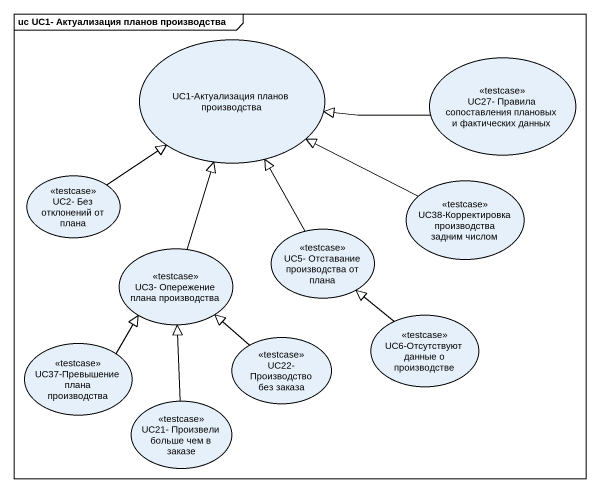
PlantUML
@startuml
mainframe uc UC1- Актуализация планов производства
usecase "UC1-Актуализация планов производства" as UC1_Актуализация_планов
usecase "UC27- Правила сопоставления плановых и фактических данных" as UC27_Правила_сопоставления <<testcase>>
usecase "UC2- Без отклонений от плана" as UC2_Без_отклонений_от_плана <<testcase>>
usecase "UC38-Корректировка производства задним числом" as UC38_Корректировка <<testcase>>
usecase "UC5- Отставание производства от плана" as UC5_Отставание_производства <<testcase>>
usecase "UC3- Опережение плана производства" as UC3_Опережение_плана <<testcase>>
usecase "UC6-Отсутствуют данные о производстве" as UC6_Отсутствуют_данные_о <<testcase>>
usecase "UC37-Превышение плана производства" as UC37_Превышение_плана <<testcase>>
usecase "UC22- Производство без заказа" as UC22_Производство_без_заказа <<testcase>>
usecase "UC21- Произвели больше чем в заказе" as UC21_Произвели_больше_чем_в <<testcase>>
UC27_Правила_сопоставления -left-|> UC1_Актуализация_планов
UC2_Без_отклонений_от_плана -up-|> UC1_Актуализация_планов
UC38_Корректировка -left-|> UC1_Актуализация_планов
UC5_Отставание_производства -up-|> UC1_Актуализация_планов
UC3_Опережение_плана -up-|> UC1_Актуализация_планов
UC6_Отсутствуют_данные_о -up-|> UC5_Отставание_производства
UC37_Превышение_плана -up-|> UC3_Опережение_плана
UC22_Производство_без_заказа -up-|> UC3_Опережение_плана
UC21_Произвели_больше_чем_в -up-|> UC3_Опережение_плана
@enduml
